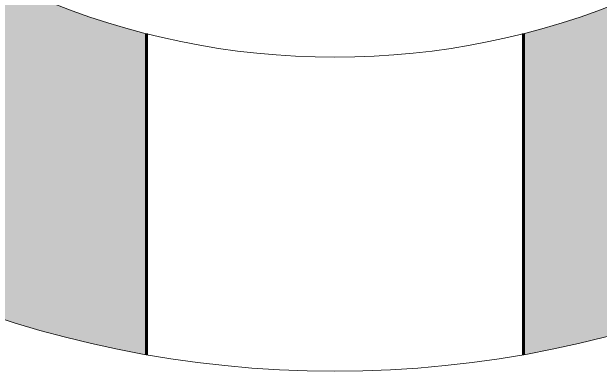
# Model space of a CAD drawing. Header units: millimetres. Extents: x 1.5 to 37.9, y -0.3 to 12.6.
# Drawn here: x 5.707 to 5.7695, y 2.7328 to 2.771 of the extents above; entities that cross this region are included whole.
import ezdxf

# ---------------------------------------------------------------- set-up
doc = ezdxf.new("R2010")
doc.units = ezdxf.units.MM
doc.layers.add('0.3', color=4, linetype='Continuous', lineweight=20)
doc.layers.add('0.6', color=1, linetype='Continuous', lineweight=60)

msp = doc.modelspace()

# ---------------------------------------------------------------- hatches: boundary and pattern name
at = {"layer": '0.6'}
h = msp.add_hatch(color=256, dxfattribs=at)
h.dxf.hatch_style = 1
h.paths.add_polyline_path([(5.721316, 2.959849, 0.084423), (5.68521, 2.946907), (5.683043, 2.945656, 0.21922), (5.628633, 2.866918), (5.662684, 2.866918, -0.275691), (5.721316, 2.925775)])
h.paths.add_polyline_path([(5.761316, 2.959849), (5.761316, 2.925775, -0.275691), (5.819947, 2.866918), (5.853999, 2.866918, 0.315371)])
h.paths.add_polyline_path([(5.853891, 2.826918), (5.819794, 2.826918, -0.273624), (5.761316, 2.768665), (5.761316, 2.73459, 0.313898)])
h.paths.add_polyline_path([(5.662838, 2.826918), (5.62874, 2.826918, 0.194312), (5.674414, 2.754432), (5.694412, 2.742886, 0.061764), (5.721316, 2.73459), (5.721316, 2.768665, -0.273624)])

# ---------------------------------------------------------------- linework, layer by layer
at = {"layer": '0.3'}
for radius in [0.114391, 0.081061]:
    msp.add_circle((5.741316, 2.84722, 1.178273), radius, dxfattribs=at)
at = {"layer": '0.6'}
for p, q in [((5.721316, 2.768665, 1.178273), (5.721316, 2.73459, 1.178273)), ((5.761316, 2.768665, 1.178273), (5.761316, 2.73459, 1.178273))]:
    msp.add_line(p, q, dxfattribs=at)

doc.saveas('drawing.dxf')
